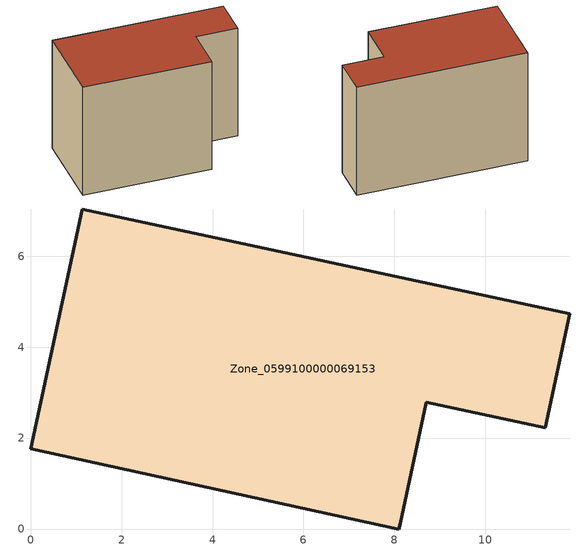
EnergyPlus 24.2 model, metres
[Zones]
Zone_0599100000069153
 floor ground (C_G): 11.32,2.23 8.7,2.79 8.12,0.11 8.1,0 0,1.77 1.13,7.04 11.86,4.74 z0
 wall outside (C_F): 8.7,2.79 11.32,2.23 11.86,4.74 1.13,7.04 0,1.77 8.1,0 8.12,0.11 8.7,2.79 z0:7.84
 roof outside (C_R): 8.1,0 8.12,0.11 8.7,2.79 11.32,2.23 11.86,4.74 1.13,7.04 0,1.77 z7.84
[BUILDING]
Pand.0599100000069153: North Axis=0; Terrain=City; Loads Convergence Tolerance Value=0.04; Temperature Convergence Tolerance Value=0.4; Solar Distribution=FullExterior; Maximum Number of Warmup Days=25; Minimum Number of Warmup Days=1
[Site:Location]
Rotterdam.The.Hague.AP_ZH_NLD Design_Conditions: Latitude=51.96; Longitude=4.45; Time Zone=1; Elevation=-4.5
[SITE:GROUNDTEMPERATURE:BUILDINGSURFACE]
18, 18, 18, 18, 18, 18, 18, 18, 18, 18, 18, 18
[MATERIAL] Thermal Absorptance=0.9; Solar Absorptance=0.7; Visible Absorptance=0.7
Name | Roughness | Thickness | Conductivity | Density | Specific Heat
G.TI.1975-1991 | MediumSmooth | 0.15 | 0.288461 | 540 | 1210
F.TI.1975-1991 | Rough | 0.3 | 0.230769 | 1920 | 840
R.TI.1975-1991 | MediumRough | 0.2 | 0.153846 | 1500 | 1000
[CONSTRUCTION]
C_G: G.TI.1975-1991
C_F: F.TI.1975-1991
C_R: R.TI.1975-1991
[ZONE]
Zone_0599100000069153: Type=1; Multiplier=1; Ceiling Height=Autocalculate; Volume=Autocalculate; Floor Area=autocalculate; Part of Total Floor Area=Yes
[ZONEINFILTRATION:DESIGNFLOWRATE]
Infil_Zone_0599100000069153: Zone or ZoneList or Space or SpaceList=Zone_0599100000069153; Schedule=AlwaysOn; Design Flow Rate Calculation Method=Flow/Area; Flow Rate per Floor Area=0.003; Constant Term Coefficient=1; Temperature Term Coefficient=0; Velocity Term Coefficient=0; Velocity Squared Term Coefficient=0
[HVACTEMPLATE:ZONE:IDEALLOADSAIRSYSTEM]
Zone_0599100000069153: Maximum Heating Supply Air Temperature=50; Minimum Cooling Supply Air Temperature=13; Maximum Heating Supply Air Humidity Ratio=0.0156; Minimum Cooling Supply Air Humidity Ratio=0.0077; Heating Limit=NoLimit; Cooling Limit=NoLimit; Dehumidification Control Type=ConstantSensibleHeatRatio; Cooling Sensible Heat Ratio=0.7; Dehumidification Setpoint=60; Humidification Control Type=None; Humidification Setpoint=30; Outdoor Air Method=None; Outdoor Air Flow Rate per Person=0.00944; Outdoor Air Flow Rate per Zone Floor Area=0; Outdoor Air Flow Rate per Zone=0; Demand Controlled Ventilation Type=None; Outdoor Air Economizer Type=NoEconomizer; Heat Recovery Type=None; Sensible Heat Recovery Effectiveness=0.7; Latent Heat Recovery Effectiveness=0.65
[ZONECONTROL:THERMOSTAT]
ThermostatControl_Zone_0599100000069153: Zone or ZoneList=Zone_0599100000069153; Control Type Schedule=DualSetpointControlType; Control 1=Thermostat_Zone_0599100000069153; Temperature Difference Between Cutout And Setpoint=0
[THERMOSTATSETPOINT:DUALSETPOINT]
Thermostat_Zone_0599100000069153: Heating Setpoint Temperature Schedule=HeatingSetpoint_Zone_0599100000069153; Cooling Setpoint Temperature Schedule=CoolingSetpoint_Zone_0599100000069153
[SCHEDULE:COMPACT]
HeatingSetpoint_Zone_0599100000069153: Through: 12/31, For: AllDays, Until: 24:00, 21
CoolingSetpoint_Zone_0599100000069153: Through: 12/31, For: AllDays, Until: 24:00, 24
DualSetpointControlType: Through: 12/31, For: AllDays, Until: 24:00, 4
AlwaysOn: Through: 12/31, For: AllDays, Until: 24:00, 1
